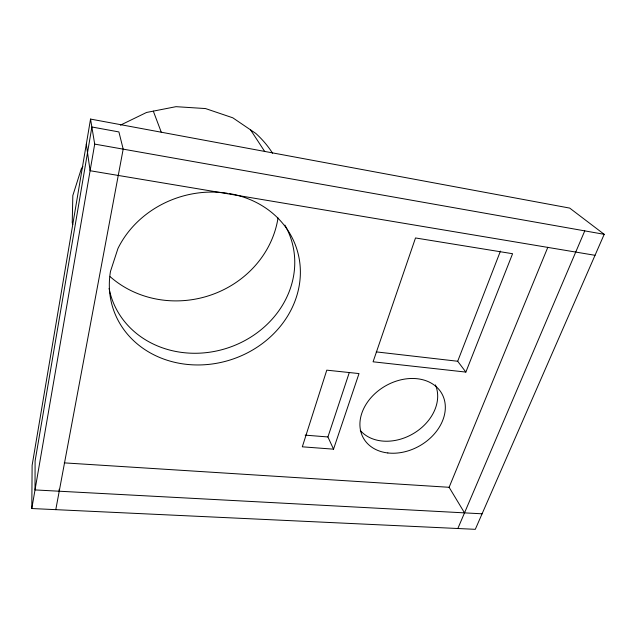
<?xml version="1.0" encoding="UTF-8"?>
<svg xmlns="http://www.w3.org/2000/svg" width="636" height="636" viewBox="0 0 636 636"><rect width="100%" height="100%" fill="white"/><g stroke="black" fill="none" stroke-linecap="round" stroke-linejoin="round"><path stroke-width="0.95" d="M31.8 508.53L32.118 465.361L90.543 119.075L569.697 208.091L604.2 234.318L475.299 529.327L31.8 508.53L94.7 144.102L90.543 119.075M55.785 509.651L123.185 149.086L118.908 131.93L91.886 126.985L35.099 461.028L35.012 489.927L482.08 513.808M333.526 449.167L359.014 373.57L326.777 370.16L302.315 446.814L333.526 449.167L327.922 436.956L349.267 372.601M465.862 372.084L373.078 361.797L415.507 237.959L512.584 253.724L465.862 372.084L457.697 361.256L500.445 251.085M464.518 512.87L449.119 487.295L547.835 247.277M457.848 528.508L584.77 230.876M82.879 166.521L81.273 168.93L72.822 195.538L72.234 222.664L72.75 224.548M120.427 125.149L146.55 112.461L176.005 106.673L205.523 108.565L232.784 117.803L255.799 133.433A108.359 100.281 -14.9 0 1 272.582 153.236M64.244 462.873L449.119 487.295M305.153 435.135L327.922 436.956M376.25 351.891L457.697 361.256M595.034 255.306L90.097 170.726L86.313 144.149M94.7 144.102L604.2 234.318M250.592 129.895L264.687 151.455M153.316 111.133L161.345 132.391M59.172 489.243L59.235 491.223M435.406 384.915A44.234 34.185 -29.9 0 1 413.909 433.259A44.234 34.185 -29.9 0 1 360.278 430.437M229.095 193.519A96.561 85.288 -18.1 0 1 298.014 291.391A96.561 85.288 -18.1 0 1 186.857 364.38A96.561 85.288 -18.1 0 1 110.481 271.397L117.938 248.517A96.561 85.288 -18.1 0 1 227.163 193.209M284.904 225.112A94.454 84.024 -17.8 0 1 230.415 347.033A94.454 84.024 -17.8 0 1 109.074 288.402M278.027 217.933A99.725 92.268 -15 0 1 211.375 294.865A99.725 92.268 -15 0 1 110.108 276.636M387.833 452.959A45.084 34.495 -29.8 0 0 444.715 401.308A45.084 34.495 -29.8 0 0 375.312 393.302A45.084 34.495 -29.8 0 0 387.833 452.959"/></g></svg>
